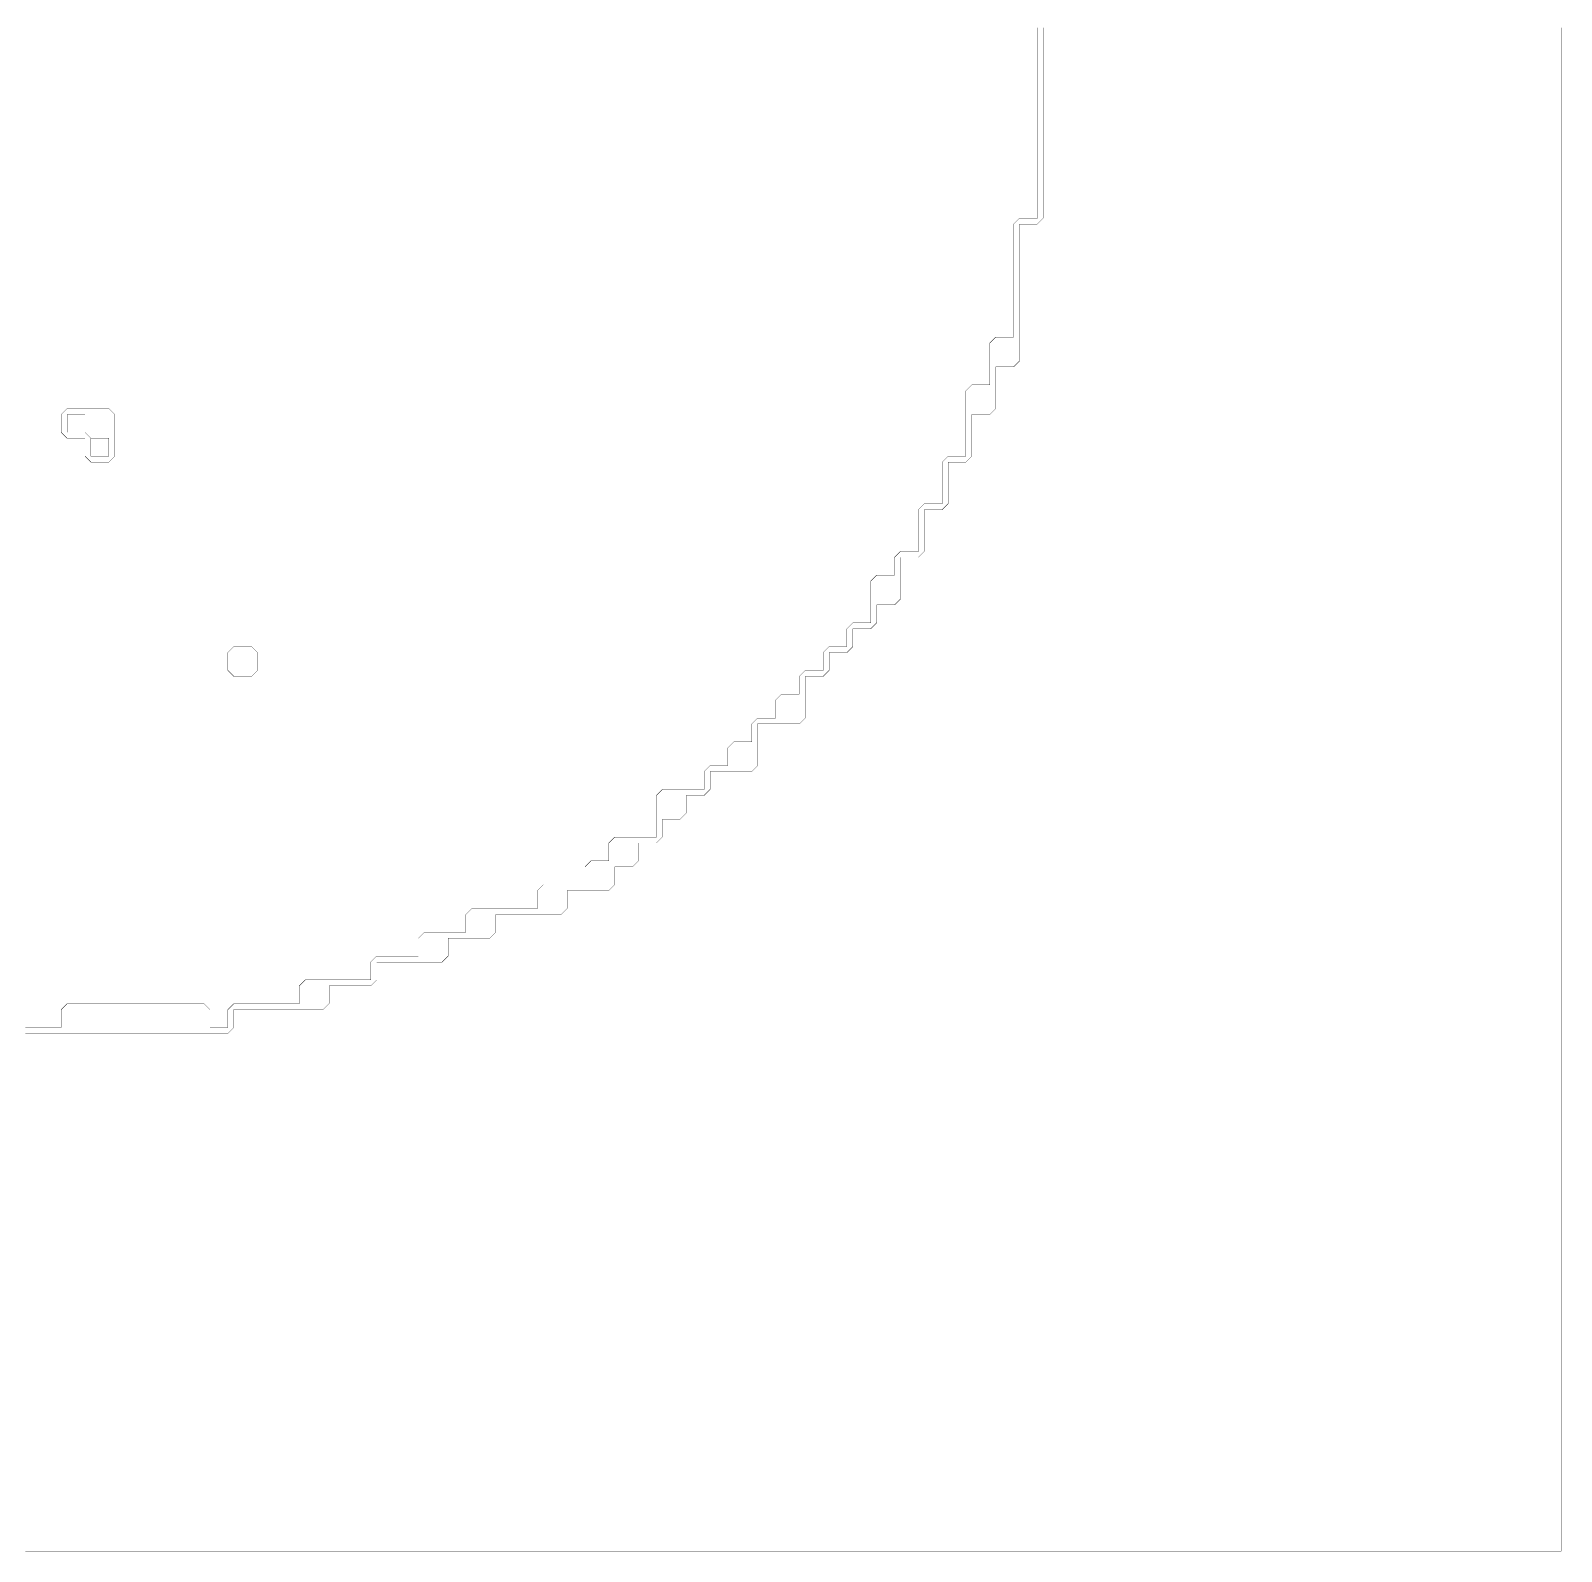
# Model space of a CAD drawing. Header units: metres. Extents: x 0 to 4990, y -4990 to 0.
# Drawn here: x 2479 to 4990, y -4990 to -2495 of the extents above; entities that cross this region are included whole.
import ezdxf

# ---------------------------------------------------------------- set-up
doc = ezdxf.new("R2010")
doc.units = ezdxf.units.M
doc.layers.add('conductor', color=1, linetype='Continuous')
doc.layers.add('substrate', color=5, linetype='Continuous')

msp = doc.modelspace()

# ---------------------------------------------------------------- linework, layer by layer
at = {"layer": 'conductor', "const_width": 0.5}
msp.add_lwpolyline([(2470.703125, -4130.859375), (2480.46875, -4130.859375), (2490.234375, -4130.859375), (2500, -4130.859375), (2509.765625, -4130.859375), (2519.53125, -4130.859375), (2529.296875, -4130.859375), (2529.296875, -4121.09375), (2529.296875, -4111.328125), (2529.296875, -4101.5625), (2539.0625, -4091.796875), (2548.828125, -4091.796875), (2558.59375, -4091.796875), (2568.359375, -4091.796875), (2578.125, -4091.796875), (2587.890625, -4091.796875), (2597.65625, -4091.796875), (2607.421875, -4091.796875), (2617.1875, -4091.796875), (2626.953125, -4091.796875), (2636.71875, -4091.796875), (2646.484375, -4091.796875), (2656.25, -4091.796875), (2666.015625, -4091.796875), (2675.78125, -4091.796875), (2685.546875, -4091.796875), (2695.3125, -4091.796875), (2705.078125, -4091.796875), (2714.84375, -4091.796875), (2724.609375, -4091.796875), (2734.375, -4091.796875), (2744.140625, -4091.796875), (2753.90625, -4091.796875), (2763.671875, -4091.796875), (2773.4375, -4101.5625), (2773.4375, -4111.328125), (2773.4375, -4121.09375), (2773.4375, -4130.859375), (2783.203125, -4130.859375), (2792.96875, -4130.859375), (2802.734375, -4130.859375), (2802.734375, -4121.09375), (2802.734375, -4111.328125), (2802.734375, -4101.5625), (2812.5, -4091.796875), (2822.265625, -4091.796875), (2832.03125, -4091.796875), (2841.796875, -4091.796875), (2851.5625, -4091.796875), (2861.328125, -4091.796875), (2871.09375, -4091.796875), (2880.859375, -4091.796875), (2890.625, -4091.796875), (2900.390625, -4091.796875), (2910.15625, -4091.796875), (2919.921875, -4091.796875), (2919.921875, -4082.03125), (2919.921875, -4072.265625), (2919.921875, -4062.5), (2929.6875, -4052.734375), (2939.453125, -4052.734375), (2949.21875, -4052.734375), (2958.984375, -4052.734375), (2968.75, -4052.734375), (2978.515625, -4052.734375), (2988.28125, -4052.734375), (2998.046875, -4052.734375), (3007.8125, -4052.734375), (3017.578125, -4052.734375), (3027.34375, -4052.734375), (3037.109375, -4052.734375), (3037.109375, -4042.96875), (3037.109375, -4033.203125), (3037.109375, -4023.4375), (3046.875, -4013.671875), (3056.640625, -4013.671875), (3066.40625, -4013.671875), (3076.171875, -4013.671875), (3085.9375, -4013.671875), (3095.703125, -4013.671875), (3105.46875, -4013.671875), (3115.234375, -4013.671875), (3115.234375, -4003.90625), (3115.234375, -3994.140625), (3115.234375, -3984.375), (3125, -3974.609375), (3134.765625, -3974.609375), (3144.53125, -3974.609375), (3154.296875, -3974.609375), (3164.0625, -3974.609375), (3173.828125, -3974.609375), (3183.59375, -3974.609375), (3193.359375, -3974.609375), (3193.359375, -3964.84375), (3193.359375, -3955.078125), (3193.359375, -3945.3125), (3203.125, -3935.546875), (3212.890625, -3935.546875), (3222.65625, -3935.546875), (3232.421875, -3935.546875), (3242.1875, -3935.546875), (3251.953125, -3935.546875), (3261.71875, -3935.546875), (3271.484375, -3935.546875), (3281.25, -3935.546875), (3291.015625, -3935.546875), (3300.78125, -3935.546875), (3310.546875, -3935.546875), (3310.546875, -3925.78125), (3310.546875, -3916.015625), (3310.546875, -3906.25), (3320.3125, -3896.484375), (3330.078125, -3896.484375), (3339.84375, -3896.484375), (3349.609375, -3896.484375), (3359.375, -3896.484375), (3369.140625, -3896.484375), (3378.90625, -3896.484375), (3388.671875, -3896.484375), (3388.671875, -3886.71875), (3388.671875, -3876.953125), (3388.671875, -3867.1875), (3398.4375, -3857.421875), (3408.203125, -3857.421875), (3417.96875, -3857.421875), (3427.734375, -3857.421875), (3427.734375, -3847.65625), (3427.734375, -3837.890625), (3427.734375, -3828.125), (3437.5, -3818.359375), (3447.265625, -3818.359375), (3457.03125, -3818.359375), (3466.796875, -3818.359375), (3476.5625, -3818.359375), (3486.328125, -3818.359375), (3496.09375, -3818.359375), (3505.859375, -3818.359375), (3505.859375, -3808.59375), (3505.859375, -3798.828125), (3505.859375, -3789.0625), (3505.859375, -3779.296875), (3505.859375, -3769.53125), (3505.859375, -3759.765625), (3505.859375, -3750), (3515.625, -3740.234375), (3525.390625, -3740.234375), (3535.15625, -3740.234375), (3544.921875, -3740.234375), (3554.6875, -3740.234375), (3564.453125, -3740.234375), (3574.21875, -3740.234375), (3583.984375, -3740.234375), (3583.984375, -3730.46875), (3583.984375, -3720.703125), (3583.984375, -3710.9375), (3593.75, -3701.171875), (3603.515625, -3701.171875), (3613.28125, -3701.171875), (3623.046875, -3701.171875), (3623.046875, -3691.40625), (3623.046875, -3681.640625), (3623.046875, -3671.875), (3632.8125, -3662.109375), (3642.578125, -3662.109375), (3652.34375, -3662.109375), (3662.109375, -3662.109375), (3662.109375, -3652.34375), (3662.109375, -3642.578125), (3662.109375, -3632.8125), (3671.875, -3623.046875), (3681.640625, -3623.046875), (3691.40625, -3623.046875), (3701.171875, -3623.046875), (3701.171875, -3613.28125), (3701.171875, -3603.515625), (3701.171875, -3593.75), (3710.9375, -3583.984375), (3720.703125, -3583.984375), (3730.46875, -3583.984375), (3740.234375, -3583.984375), (3740.234375, -3574.21875), (3740.234375, -3564.453125), (3740.234375, -3554.6875), (3750, -3544.921875), (3759.765625, -3544.921875), (3769.53125, -3544.921875), (3779.296875, -3544.921875), (3779.296875, -3535.15625), (3779.296875, -3525.390625), (3779.296875, -3515.625), (3789.0625, -3505.859375), (3798.828125, -3505.859375), (3808.59375, -3505.859375), (3818.359375, -3505.859375), (3818.359375, -3496.09375), (3818.359375, -3486.328125), (3818.359375, -3476.5625), (3828.125, -3466.796875), (3837.890625, -3466.796875), (3847.65625, -3466.796875), (3857.421875, -3466.796875), (3857.421875, -3457.03125), (3857.421875, -3447.265625), (3857.421875, -3437.5), (3857.421875, -3427.734375), (3857.421875, -3417.96875), (3857.421875, -3408.203125), (3857.421875, -3398.4375), (3867.1875, -3388.671875), (3876.953125, -3388.671875), (3886.71875, -3388.671875), (3896.484375, -3388.671875), (3896.484375, -3378.90625), (3896.484375, -3369.140625), (3896.484375, -3359.375), (3906.25, -3349.609375), (3916.015625, -3349.609375), (3925.78125, -3349.609375), (3935.546875, -3349.609375), (3935.546875, -3339.84375), (3935.546875, -3330.078125), (3935.546875, -3320.3125), (3935.546875, -3310.546875), (3935.546875, -3300.78125), (3935.546875, -3291.015625), (3935.546875, -3281.25), (3945.3125, -3271.484375), (3955.078125, -3271.484375), (3964.84375, -3271.484375), (3974.609375, -3271.484375), (3974.609375, -3261.71875), (3974.609375, -3251.953125), (3974.609375, -3242.1875), (3974.609375, -3232.421875), (3974.609375, -3222.65625), (3974.609375, -3212.890625), (3974.609375, -3203.125), (3984.375, -3193.359375), (3994.140625, -3193.359375), (4003.90625, -3193.359375), (4013.671875, -3193.359375), (4013.671875, -3183.59375), (4013.671875, -3173.828125), (4013.671875, -3164.0625), (4013.671875, -3154.296875), (4013.671875, -3144.53125), (4013.671875, -3134.765625), (4013.671875, -3125), (4013.671875, -3115.234375), (4013.671875, -3105.46875), (4013.671875, -3095.703125), (4013.671875, -3085.9375), (4023.4375, -3076.171875), (4033.203125, -3076.171875), (4042.96875, -3076.171875), (4052.734375, -3076.171875), (4052.734375, -3066.40625), (4052.734375, -3056.640625), (4052.734375, -3046.875), (4052.734375, -3037.109375), (4052.734375, -3027.34375), (4052.734375, -3017.578125), (4052.734375, -3007.8125), (4062.5, -2998.046875), (4072.265625, -2998.046875), (4082.03125, -2998.046875), (4091.796875, -2998.046875), (4091.796875, -2988.28125), (4091.796875, -2978.515625), (4091.796875, -2968.75), (4091.796875, -2958.984375), (4091.796875, -2949.21875), (4091.796875, -2939.453125), (4091.796875, -2929.6875), (4091.796875, -2919.921875), (4091.796875, -2910.15625), (4091.796875, -2900.390625), (4091.796875, -2890.625), (4091.796875, -2880.859375), (4091.796875, -2871.09375), (4091.796875, -2861.328125), (4091.796875, -2851.5625), (4091.796875, -2841.796875), (4091.796875, -2832.03125), (4091.796875, -2822.265625), (4091.796875, -2812.5), (4101.5625, -2802.734375), (4111.328125, -2802.734375), (4121.09375, -2802.734375), (4130.859375, -2802.734375), (4130.859375, -2792.96875), (4130.859375, -2783.203125), (4130.859375, -2773.4375), (4130.859375, -2763.671875), (4130.859375, -2753.90625), (4130.859375, -2744.140625), (4130.859375, -2734.375), (4130.859375, -2724.609375), (4130.859375, -2714.84375), (4130.859375, -2705.078125), (4130.859375, -2695.3125), (4130.859375, -2685.546875), (4130.859375, -2675.78125), (4130.859375, -2666.015625), (4130.859375, -2656.25), (4130.859375, -2646.484375), (4130.859375, -2636.71875), (4130.859375, -2626.953125), (4130.859375, -2617.1875), (4130.859375, -2607.421875), (4130.859375, -2597.65625), (4130.859375, -2587.890625), (4130.859375, -2578.125), (4130.859375, -2568.359375), (4130.859375, -2558.59375), (4130.859375, -2548.828125), (4130.859375, -2539.0625), (4130.859375, -2529.296875), (4130.859375, -2519.53125), (4130.859375, -2509.765625), (4130.859375, -2500), (4130.859375, -2490.234375)], dxfattribs=at)
for points in [[(2529.296875, -3125), (2539.0625, -3115.234375), (2548.828125, -3115.234375), (2558.59375, -3115.234375), (2568.359375, -3115.234375), (2578.125, -3115.234375), (2587.890625, -3115.234375), (2597.65625, -3115.234375), (2607.421875, -3115.234375), (2617.1875, -3125), (2617.1875, -3134.765625), (2617.1875, -3144.53125), (2617.1875, -3154.296875), (2617.1875, -3164.0625), (2617.1875, -3173.828125), (2617.1875, -3183.59375), (2617.1875, -3193.359375), (2607.421875, -3203.125), (2597.65625, -3203.125), (2587.890625, -3203.125), (2578.125, -3203.125), (2568.359375, -3193.359375), (2568.359375, -3183.59375), (2568.359375, -3173.828125), (2568.359375, -3164.0625), (2558.59375, -3164.0625), (2548.828125, -3164.0625), (2539.0625, -3164.0625), (2529.296875, -3154.296875), (2529.296875, -3144.53125), (2529.296875, -3134.765625)], [(2802.734375, -3515.625), (2812.5, -3505.859375), (2822.265625, -3505.859375), (2832.03125, -3505.859375), (2841.796875, -3505.859375), (2851.5625, -3515.625), (2851.5625, -3525.390625), (2851.5625, -3535.15625), (2851.5625, -3544.921875), (2841.796875, -3554.6875), (2832.03125, -3554.6875), (2822.265625, -3554.6875), (2812.5, -3554.6875), (2802.734375, -3544.921875), (2802.734375, -3535.15625), (2802.734375, -3525.390625)]]:
    msp.add_lwpolyline(points, close=True, dxfattribs=at)
at = {"layer": 'substrate', "const_width": 0.5}
for points in [[(2470.703125, -4990.234375), (2480.46875, -4990.234375), (2490.234375, -4990.234375), (2500, -4990.234375), (2509.765625, -4990.234375), (2519.53125, -4990.234375), (2529.296875, -4990.234375), (2539.0625, -4990.234375), (2548.828125, -4990.234375), (2558.59375, -4990.234375), (2568.359375, -4990.234375), (2578.125, -4990.234375), (2587.890625, -4990.234375), (2597.65625, -4990.234375), (2607.421875, -4990.234375), (2617.1875, -4990.234375), (2626.953125, -4990.234375), (2636.71875, -4990.234375), (2646.484375, -4990.234375), (2656.25, -4990.234375), (2666.015625, -4990.234375), (2675.78125, -4990.234375), (2685.546875, -4990.234375), (2695.3125, -4990.234375), (2705.078125, -4990.234375), (2714.84375, -4990.234375), (2724.609375, -4990.234375), (2734.375, -4990.234375), (2744.140625, -4990.234375), (2753.90625, -4990.234375), (2763.671875, -4990.234375), (2773.4375, -4990.234375), (2783.203125, -4990.234375), (2792.96875, -4990.234375), (2802.734375, -4990.234375), (2812.5, -4990.234375), (2822.265625, -4990.234375), (2832.03125, -4990.234375), (2841.796875, -4990.234375), (2851.5625, -4990.234375), (2861.328125, -4990.234375), (2871.09375, -4990.234375), (2880.859375, -4990.234375), (2890.625, -4990.234375), (2900.390625, -4990.234375), (2910.15625, -4990.234375), (2919.921875, -4990.234375), (2929.6875, -4990.234375), (2939.453125, -4990.234375), (2949.21875, -4990.234375), (2958.984375, -4990.234375), (2968.75, -4990.234375), (2978.515625, -4990.234375), (2988.28125, -4990.234375), (2998.046875, -4990.234375), (3007.8125, -4990.234375), (3017.578125, -4990.234375), (3027.34375, -4990.234375), (3037.109375, -4990.234375), (3046.875, -4990.234375), (3056.640625, -4990.234375), (3066.40625, -4990.234375), (3076.171875, -4990.234375), (3085.9375, -4990.234375), (3095.703125, -4990.234375), (3105.46875, -4990.234375), (3115.234375, -4990.234375), (3125, -4990.234375), (3134.765625, -4990.234375), (3144.53125, -4990.234375), (3154.296875, -4990.234375), (3164.0625, -4990.234375), (3173.828125, -4990.234375), (3183.59375, -4990.234375), (3193.359375, -4990.234375), (3203.125, -4990.234375), (3212.890625, -4990.234375), (3222.65625, -4990.234375), (3232.421875, -4990.234375), (3242.1875, -4990.234375), (3251.953125, -4990.234375), (3261.71875, -4990.234375), (3271.484375, -4990.234375), (3281.25, -4990.234375), (3291.015625, -4990.234375), (3300.78125, -4990.234375), (3310.546875, -4990.234375), (3320.3125, -4990.234375), (3330.078125, -4990.234375), (3339.84375, -4990.234375), (3349.609375, -4990.234375), (3359.375, -4990.234375), (3369.140625, -4990.234375), (3378.90625, -4990.234375), (3388.671875, -4990.234375), (3398.4375, -4990.234375), (3408.203125, -4990.234375), (3417.96875, -4990.234375), (3427.734375, -4990.234375), (3437.5, -4990.234375), (3447.265625, -4990.234375), (3457.03125, -4990.234375), (3466.796875, -4990.234375), (3476.5625, -4990.234375), (3486.328125, -4990.234375), (3496.09375, -4990.234375), (3505.859375, -4990.234375), (3515.625, -4990.234375), (3525.390625, -4990.234375), (3535.15625, -4990.234375), (3544.921875, -4990.234375), (3554.6875, -4990.234375), (3564.453125, -4990.234375), (3574.21875, -4990.234375), (3583.984375, -4990.234375), (3593.75, -4990.234375), (3603.515625, -4990.234375), (3613.28125, -4990.234375), (3623.046875, -4990.234375), (3632.8125, -4990.234375), (3642.578125, -4990.234375), (3652.34375, -4990.234375), (3662.109375, -4990.234375), (3671.875, -4990.234375), (3681.640625, -4990.234375), (3691.40625, -4990.234375), (3701.171875, -4990.234375), (3710.9375, -4990.234375), (3720.703125, -4990.234375), (3730.46875, -4990.234375), (3740.234375, -4990.234375), (3750, -4990.234375), (3759.765625, -4990.234375), (3769.53125, -4990.234375), (3779.296875, -4990.234375), (3789.0625, -4990.234375), (3798.828125, -4990.234375), (3808.59375, -4990.234375), (3818.359375, -4990.234375), (3828.125, -4990.234375), (3837.890625, -4990.234375), (3847.65625, -4990.234375), (3857.421875, -4990.234375), (3867.1875, -4990.234375), (3876.953125, -4990.234375), (3886.71875, -4990.234375), (3896.484375, -4990.234375), (3906.25, -4990.234375), (3916.015625, -4990.234375), (3925.78125, -4990.234375), (3935.546875, -4990.234375), (3945.3125, -4990.234375), (3955.078125, -4990.234375), (3964.84375, -4990.234375), (3974.609375, -4990.234375), (3984.375, -4990.234375), (3994.140625, -4990.234375), (4003.90625, -4990.234375), (4013.671875, -4990.234375), (4023.4375, -4990.234375), (4033.203125, -4990.234375), (4042.96875, -4990.234375), (4052.734375, -4990.234375), (4062.5, -4990.234375), (4072.265625, -4990.234375), (4082.03125, -4990.234375), (4091.796875, -4990.234375), (4101.5625, -4990.234375), (4111.328125, -4990.234375), (4121.09375, -4990.234375), (4130.859375, -4990.234375), (4140.625, -4990.234375), (4150.390625, -4990.234375), (4160.15625, -4990.234375), (4169.921875, -4990.234375), (4179.6875, -4990.234375), (4189.453125, -4990.234375), (4199.21875, -4990.234375), (4208.984375, -4990.234375), (4218.75, -4990.234375), (4228.515625, -4990.234375), (4238.28125, -4990.234375), (4248.046875, -4990.234375), (4257.8125, -4990.234375), (4267.578125, -4990.234375), (4277.34375, -4990.234375), (4287.109375, -4990.234375), (4296.875, -4990.234375), (4306.640625, -4990.234375), (4316.40625, -4990.234375), (4326.171875, -4990.234375), (4335.9375, -4990.234375), (4345.703125, -4990.234375), (4355.46875, -4990.234375), (4365.234375, -4990.234375), (4375, -4990.234375), (4384.765625, -4990.234375), (4394.53125, -4990.234375), (4404.296875, -4990.234375), (4414.0625, -4990.234375), (4423.828125, -4990.234375), (4433.59375, -4990.234375), (4443.359375, -4990.234375), (4453.125, -4990.234375), (4462.890625, -4990.234375), (4472.65625, -4990.234375), (4482.421875, -4990.234375), (4492.1875, -4990.234375), (4501.953125, -4990.234375), (4511.71875, -4990.234375), (4521.484375, -4990.234375), (4531.25, -4990.234375), (4541.015625, -4990.234375), (4550.78125, -4990.234375), (4560.546875, -4990.234375), (4570.3125, -4990.234375), (4580.078125, -4990.234375), (4589.84375, -4990.234375), (4599.609375, -4990.234375), (4609.375, -4990.234375), (4619.140625, -4990.234375), (4628.90625, -4990.234375), (4638.671875, -4990.234375), (4648.4375, -4990.234375), (4658.203125, -4990.234375), (4667.96875, -4990.234375), (4677.734375, -4990.234375), (4687.5, -4990.234375), (4697.265625, -4990.234375), (4707.03125, -4990.234375), (4716.796875, -4990.234375), (4726.5625, -4990.234375), (4736.328125, -4990.234375), (4746.09375, -4990.234375), (4755.859375, -4990.234375), (4765.625, -4990.234375), (4775.390625, -4990.234375), (4785.15625, -4990.234375), (4794.921875, -4990.234375), (4804.6875, -4990.234375), (4814.453125, -4990.234375), (4824.21875, -4990.234375), (4833.984375, -4990.234375), (4843.75, -4990.234375), (4853.515625, -4990.234375), (4863.28125, -4990.234375), (4873.046875, -4990.234375), (4882.8125, -4990.234375), (4892.578125, -4990.234375), (4902.34375, -4990.234375), (4912.109375, -4990.234375), (4921.875, -4990.234375), (4931.640625, -4990.234375), (4941.40625, -4990.234375), (4951.171875, -4990.234375), (4960.9375, -4990.234375), (4970.703125, -4990.234375), (4980.46875, -4990.234375), (4990.234375, -4990.234375), (4990.234375, -4980.46875), (4990.234375, -4970.703125), (4990.234375, -4960.9375), (4990.234375, -4951.171875), (4990.234375, -4941.40625), (4990.234375, -4931.640625), (4990.234375, -4921.875), (4990.234375, -4912.109375), (4990.234375, -4902.34375), (4990.234375, -4892.578125), (4990.234375, -4882.8125), (4990.234375, -4873.046875), (4990.234375, -4863.28125), (4990.234375, -4853.515625), (4990.234375, -4843.75), (4990.234375, -4833.984375), (4990.234375, -4824.21875), (4990.234375, -4814.453125), (4990.234375, -4804.6875), (4990.234375, -4794.921875), (4990.234375, -4785.15625), (4990.234375, -4775.390625), (4990.234375, -4765.625), (4990.234375, -4755.859375), (4990.234375, -4746.09375), (4990.234375, -4736.328125), (4990.234375, -4726.5625), (4990.234375, -4716.796875), (4990.234375, -4707.03125), (4990.234375, -4697.265625), (4990.234375, -4687.5), (4990.234375, -4677.734375), (4990.234375, -4667.96875), (4990.234375, -4658.203125), (4990.234375, -4648.4375), (4990.234375, -4638.671875), (4990.234375, -4628.90625), (4990.234375, -4619.140625), (4990.234375, -4609.375), (4990.234375, -4599.609375), (4990.234375, -4589.84375), (4990.234375, -4580.078125), (4990.234375, -4570.3125), (4990.234375, -4560.546875), (4990.234375, -4550.78125), (4990.234375, -4541.015625), (4990.234375, -4531.25), (4990.234375, -4521.484375), (4990.234375, -4511.71875), (4990.234375, -4501.953125), (4990.234375, -4492.1875), (4990.234375, -4482.421875), (4990.234375, -4472.65625), (4990.234375, -4462.890625), (4990.234375, -4453.125), (4990.234375, -4443.359375), (4990.234375, -4433.59375), (4990.234375, -4423.828125), (4990.234375, -4414.0625), (4990.234375, -4404.296875), (4990.234375, -4394.53125), (4990.234375, -4384.765625), (4990.234375, -4375), (4990.234375, -4365.234375), (4990.234375, -4355.46875), (4990.234375, -4345.703125), (4990.234375, -4335.9375), (4990.234375, -4326.171875), (4990.234375, -4316.40625), (4990.234375, -4306.640625), (4990.234375, -4296.875), (4990.234375, -4287.109375), (4990.234375, -4277.34375), (4990.234375, -4267.578125), (4990.234375, -4257.8125), (4990.234375, -4248.046875), (4990.234375, -4238.28125), (4990.234375, -4228.515625), (4990.234375, -4218.75), (4990.234375, -4208.984375), (4990.234375, -4199.21875), (4990.234375, -4189.453125), (4990.234375, -4179.6875), (4990.234375, -4169.921875), (4990.234375, -4160.15625), (4990.234375, -4150.390625), (4990.234375, -4140.625), (4990.234375, -4130.859375), (4990.234375, -4121.09375), (4990.234375, -4111.328125), (4990.234375, -4101.5625), (4990.234375, -4091.796875), (4990.234375, -4082.03125), (4990.234375, -4072.265625), (4990.234375, -4062.5), (4990.234375, -4052.734375), (4990.234375, -4042.96875), (4990.234375, -4033.203125), (4990.234375, -4023.4375), (4990.234375, -4013.671875), (4990.234375, -4003.90625), (4990.234375, -3994.140625), (4990.234375, -3984.375), (4990.234375, -3974.609375), (4990.234375, -3964.84375), (4990.234375, -3955.078125), (4990.234375, -3945.3125), (4990.234375, -3935.546875), (4990.234375, -3925.78125), (4990.234375, -3916.015625), (4990.234375, -3906.25), (4990.234375, -3896.484375), (4990.234375, -3886.71875), (4990.234375, -3876.953125), (4990.234375, -3867.1875), (4990.234375, -3857.421875), (4990.234375, -3847.65625), (4990.234375, -3837.890625), (4990.234375, -3828.125), (4990.234375, -3818.359375), (4990.234375, -3808.59375), (4990.234375, -3798.828125), (4990.234375, -3789.0625), (4990.234375, -3779.296875), (4990.234375, -3769.53125), (4990.234375, -3759.765625), (4990.234375, -3750), (4990.234375, -3740.234375), (4990.234375, -3730.46875), (4990.234375, -3720.703125), (4990.234375, -3710.9375), (4990.234375, -3701.171875), (4990.234375, -3691.40625), (4990.234375, -3681.640625), (4990.234375, -3671.875), (4990.234375, -3662.109375), (4990.234375, -3652.34375), (4990.234375, -3642.578125), (4990.234375, -3632.8125), (4990.234375, -3623.046875), (4990.234375, -3613.28125), (4990.234375, -3603.515625), (4990.234375, -3593.75), (4990.234375, -3583.984375), (4990.234375, -3574.21875), (4990.234375, -3564.453125), (4990.234375, -3554.6875), (4990.234375, -3544.921875), (4990.234375, -3535.15625), (4990.234375, -3525.390625), (4990.234375, -3515.625), (4990.234375, -3505.859375), (4990.234375, -3496.09375), (4990.234375, -3486.328125), (4990.234375, -3476.5625), (4990.234375, -3466.796875), (4990.234375, -3457.03125), (4990.234375, -3447.265625), (4990.234375, -3437.5), (4990.234375, -3427.734375), (4990.234375, -3417.96875), (4990.234375, -3408.203125), (4990.234375, -3398.4375), (4990.234375, -3388.671875), (4990.234375, -3378.90625), (4990.234375, -3369.140625), (4990.234375, -3359.375), (4990.234375, -3349.609375), (4990.234375, -3339.84375), (4990.234375, -3330.078125), (4990.234375, -3320.3125), (4990.234375, -3310.546875), (4990.234375, -3300.78125), (4990.234375, -3291.015625), (4990.234375, -3281.25), (4990.234375, -3271.484375), (4990.234375, -3261.71875), (4990.234375, -3251.953125), (4990.234375, -3242.1875), (4990.234375, -3232.421875), (4990.234375, -3222.65625), (4990.234375, -3212.890625), (4990.234375, -3203.125), (4990.234375, -3193.359375), (4990.234375, -3183.59375), (4990.234375, -3173.828125), (4990.234375, -3164.0625), (4990.234375, -3154.296875), (4990.234375, -3144.53125), (4990.234375, -3134.765625), (4990.234375, -3125), (4990.234375, -3115.234375), (4990.234375, -3105.46875), (4990.234375, -3095.703125), (4990.234375, -3085.9375), (4990.234375, -3076.171875), (4990.234375, -3066.40625), (4990.234375, -3056.640625), (4990.234375, -3046.875), (4990.234375, -3037.109375), (4990.234375, -3027.34375), (4990.234375, -3017.578125), (4990.234375, -3007.8125), (4990.234375, -2998.046875), (4990.234375, -2988.28125), (4990.234375, -2978.515625), (4990.234375, -2968.75), (4990.234375, -2958.984375), (4990.234375, -2949.21875), (4990.234375, -2939.453125), (4990.234375, -2929.6875), (4990.234375, -2919.921875), (4990.234375, -2910.15625), (4990.234375, -2900.390625), (4990.234375, -2890.625), (4990.234375, -2880.859375), (4990.234375, -2871.09375), (4990.234375, -2861.328125), (4990.234375, -2851.5625), (4990.234375, -2841.796875), (4990.234375, -2832.03125), (4990.234375, -2822.265625), (4990.234375, -2812.5), (4990.234375, -2802.734375), (4990.234375, -2792.96875), (4990.234375, -2783.203125), (4990.234375, -2773.4375), (4990.234375, -2763.671875), (4990.234375, -2753.90625), (4990.234375, -2744.140625), (4990.234375, -2734.375), (4990.234375, -2724.609375), (4990.234375, -2714.84375), (4990.234375, -2705.078125), (4990.234375, -2695.3125), (4990.234375, -2685.546875), (4990.234375, -2675.78125), (4990.234375, -2666.015625), (4990.234375, -2656.25), (4990.234375, -2646.484375), (4990.234375, -2636.71875), (4990.234375, -2626.953125), (4990.234375, -2617.1875), (4990.234375, -2607.421875), (4990.234375, -2597.65625), (4990.234375, -2587.890625), (4990.234375, -2578.125), (4990.234375, -2568.359375), (4990.234375, -2558.59375), (4990.234375, -2548.828125), (4990.234375, -2539.0625), (4990.234375, -2529.296875), (4990.234375, -2519.53125), (4990.234375, -2509.765625), (4990.234375, -2500), (4990.234375, -2490.234375)], [(4140.625, -2490.234375), (4140.625, -2500), (4140.625, -2509.765625), (4140.625, -2519.53125), (4140.625, -2529.296875), (4140.625, -2539.0625), (4140.625, -2548.828125), (4140.625, -2558.59375), (4140.625, -2568.359375), (4140.625, -2578.125), (4140.625, -2587.890625), (4140.625, -2597.65625), (4140.625, -2607.421875), (4140.625, -2617.1875), (4140.625, -2626.953125), (4140.625, -2636.71875), (4140.625, -2646.484375), (4140.625, -2656.25), (4140.625, -2666.015625), (4140.625, -2675.78125), (4140.625, -2685.546875), (4140.625, -2695.3125), (4140.625, -2705.078125), (4140.625, -2714.84375), (4140.625, -2724.609375), (4140.625, -2734.375), (4140.625, -2744.140625), (4140.625, -2753.90625), (4140.625, -2763.671875), (4140.625, -2773.4375), (4140.625, -2783.203125), (4140.625, -2792.96875), (4140.625, -2802.734375), (4130.859375, -2812.5), (4121.09375, -2812.5), (4111.328125, -2812.5), (4101.5625, -2812.5), (4101.5625, -2822.265625), (4101.5625, -2832.03125), (4101.5625, -2841.796875), (4101.5625, -2851.5625), (4101.5625, -2861.328125), (4101.5625, -2871.09375), (4101.5625, -2880.859375), (4101.5625, -2890.625), (4101.5625, -2900.390625), (4101.5625, -2910.15625), (4101.5625, -2919.921875), (4101.5625, -2929.6875), (4101.5625, -2939.453125), (4101.5625, -2949.21875), (4101.5625, -2958.984375), (4101.5625, -2968.75), (4101.5625, -2978.515625), (4101.5625, -2988.28125), (4101.5625, -2998.046875), (4101.5625, -3007.8125), (4101.5625, -3017.578125), (4101.5625, -3027.34375), (4101.5625, -3037.109375), (4091.796875, -3046.875), (4082.03125, -3046.875), (4072.265625, -3046.875), (4062.5, -3046.875), (4062.5, -3056.640625), (4062.5, -3066.40625), (4062.5, -3076.171875), (4062.5, -3085.9375), (4062.5, -3095.703125), (4062.5, -3105.46875), (4062.5, -3115.234375), (4052.734375, -3125), (4042.96875, -3125), (4033.203125, -3125), (4023.4375, -3125), (4023.4375, -3134.765625), (4023.4375, -3144.53125), (4023.4375, -3154.296875), (4023.4375, -3164.0625), (4023.4375, -3173.828125), (4023.4375, -3183.59375), (4023.4375, -3193.359375), (4013.671875, -3203.125), (4003.90625, -3203.125), (3994.140625, -3203.125), (3984.375, -3203.125), (3984.375, -3212.890625), (3984.375, -3222.65625), (3984.375, -3232.421875), (3984.375, -3242.1875), (3984.375, -3251.953125), (3984.375, -3261.71875), (3984.375, -3271.484375), (3974.609375, -3281.25), (3964.84375, -3281.25), (3955.078125, -3281.25), (3945.3125, -3281.25), (3945.3125, -3291.015625), (3945.3125, -3300.78125), (3945.3125, -3310.546875), (3945.3125, -3320.3125), (3945.3125, -3330.078125), (3945.3125, -3339.84375), (3945.3125, -3349.609375), (3935.546875, -3359.375), (3925.78125, -3359.375), (3916.015625, -3359.375), (3906.25, -3359.375), (3906.25, -3369.140625), (3906.25, -3378.90625), (3906.25, -3388.671875), (3906.25, -3398.4375), (3906.25, -3408.203125), (3906.25, -3417.96875), (3906.25, -3427.734375), (3896.484375, -3437.5), (3886.71875, -3437.5), (3876.953125, -3437.5), (3867.1875, -3437.5), (3867.1875, -3447.265625), (3867.1875, -3457.03125), (3867.1875, -3466.796875), (3857.421875, -3476.5625), (3847.65625, -3476.5625), (3837.890625, -3476.5625), (3828.125, -3476.5625), (3828.125, -3486.328125), (3828.125, -3496.09375), (3828.125, -3505.859375), (3818.359375, -3515.625), (3808.59375, -3515.625), (3798.828125, -3515.625), (3789.0625, -3515.625), (3789.0625, -3525.390625), (3789.0625, -3535.15625), (3789.0625, -3544.921875), (3779.296875, -3554.6875), (3769.53125, -3554.6875), (3759.765625, -3554.6875), (3750, -3554.6875), (3750, -3564.453125), (3750, -3574.21875), (3750, -3583.984375), (3750, -3593.75), (3750, -3603.515625), (3750, -3613.28125), (3750, -3623.046875), (3740.234375, -3632.8125), (3730.46875, -3632.8125), (3720.703125, -3632.8125), (3710.9375, -3632.8125), (3701.171875, -3632.8125), (3691.40625, -3632.8125), (3681.640625, -3632.8125), (3671.875, -3632.8125), (3671.875, -3642.578125), (3671.875, -3652.34375), (3671.875, -3662.109375), (3671.875, -3671.875), (3671.875, -3681.640625), (3671.875, -3691.40625), (3671.875, -3701.171875), (3662.109375, -3710.9375), (3652.34375, -3710.9375), (3642.578125, -3710.9375), (3632.8125, -3710.9375), (3623.046875, -3710.9375), (3613.28125, -3710.9375), (3603.515625, -3710.9375), (3593.75, -3710.9375), (3593.75, -3720.703125), (3593.75, -3730.46875), (3593.75, -3740.234375), (3583.984375, -3750), (3574.21875, -3750), (3564.453125, -3750), (3554.6875, -3750), (3554.6875, -3759.765625), (3554.6875, -3769.53125), (3554.6875, -3779.296875), (3544.921875, -3789.0625), (3535.15625, -3789.0625), (3525.390625, -3789.0625), (3515.625, -3789.0625), (3515.625, -3798.828125), (3515.625, -3808.59375), (3515.625, -3818.359375), (3505.859375, -3828.125), (3496.09375, -3828.125), (3486.328125, -3828.125), (3476.5625, -3828.125), (3476.5625, -3837.890625), (3476.5625, -3847.65625), (3476.5625, -3857.421875), (3466.796875, -3867.1875), (3457.03125, -3867.1875), (3447.265625, -3867.1875), (3437.5, -3867.1875), (3437.5, -3876.953125), (3437.5, -3886.71875), (3437.5, -3896.484375), (3427.734375, -3906.25), (3417.96875, -3906.25), (3408.203125, -3906.25), (3398.4375, -3906.25), (3388.671875, -3906.25), (3378.90625, -3906.25), (3369.140625, -3906.25), (3359.375, -3906.25), (3359.375, -3916.015625), (3359.375, -3925.78125), (3359.375, -3935.546875), (3349.609375, -3945.3125), (3339.84375, -3945.3125), (3330.078125, -3945.3125), (3320.3125, -3945.3125), (3310.546875, -3945.3125), (3300.78125, -3945.3125), (3291.015625, -3945.3125), (3281.25, -3945.3125), (3271.484375, -3945.3125), (3261.71875, -3945.3125), (3251.953125, -3945.3125), (3242.1875, -3945.3125), (3242.1875, -3955.078125), (3242.1875, -3964.84375), (3242.1875, -3974.609375), (3232.421875, -3984.375), (3222.65625, -3984.375), (3212.890625, -3984.375), (3203.125, -3984.375), (3193.359375, -3984.375), (3183.59375, -3984.375), (3173.828125, -3984.375), (3164.0625, -3984.375), (3164.0625, -3994.140625), (3164.0625, -4003.90625), (3164.0625, -4013.671875), (3154.296875, -4023.4375), (3144.53125, -4023.4375), (3134.765625, -4023.4375), (3125, -4023.4375), (3115.234375, -4023.4375), (3105.46875, -4023.4375), (3095.703125, -4023.4375), (3085.9375, -4023.4375), (3076.171875, -4023.4375), (3066.40625, -4023.4375), (3056.640625, -4023.4375), (3046.875, -4023.4375), (3046.875, -4033.203125), (3046.875, -4042.96875), (3046.875, -4052.734375), (3037.109375, -4062.5), (3027.34375, -4062.5), (3017.578125, -4062.5), (3007.8125, -4062.5), (2998.046875, -4062.5), (2988.28125, -4062.5), (2978.515625, -4062.5), (2968.75, -4062.5), (2968.75, -4072.265625), (2968.75, -4082.03125), (2968.75, -4091.796875), (2958.984375, -4101.5625), (2949.21875, -4101.5625), (2939.453125, -4101.5625), (2929.6875, -4101.5625), (2919.921875, -4101.5625), (2910.15625, -4101.5625), (2900.390625, -4101.5625), (2890.625, -4101.5625), (2880.859375, -4101.5625), (2871.09375, -4101.5625), (2861.328125, -4101.5625), (2851.5625, -4101.5625), (2841.796875, -4101.5625), (2832.03125, -4101.5625), (2822.265625, -4101.5625), (2812.5, -4101.5625), (2812.5, -4111.328125), (2812.5, -4121.09375), (2812.5, -4130.859375), (2802.734375, -4140.625), (2792.96875, -4140.625), (2783.203125, -4140.625), (2773.4375, -4140.625), (2763.671875, -4140.625), (2753.90625, -4140.625), (2744.140625, -4140.625), (2734.375, -4140.625), (2724.609375, -4140.625), (2714.84375, -4140.625), (2705.078125, -4140.625), (2695.3125, -4140.625), (2685.546875, -4140.625), (2675.78125, -4140.625), (2666.015625, -4140.625), (2656.25, -4140.625), (2646.484375, -4140.625), (2636.71875, -4140.625), (2626.953125, -4140.625), (2617.1875, -4140.625), (2607.421875, -4140.625), (2597.65625, -4140.625), (2587.890625, -4140.625), (2578.125, -4140.625), (2568.359375, -4140.625), (2558.59375, -4140.625), (2548.828125, -4140.625), (2539.0625, -4140.625), (2529.296875, -4140.625), (2519.53125, -4140.625), (2509.765625, -4140.625), (2500, -4140.625), (2490.234375, -4140.625), (2480.46875, -4140.625), (2470.703125, -4140.625)]]:
    msp.add_lwpolyline(points, dxfattribs=at)
msp.add_lwpolyline([(2539.0625, -3125), (2539.0625, -3134.765625), (2539.0625, -3144.53125), (2539.0625, -3154.296875), (2548.828125, -3154.296875), (2558.59375, -3154.296875), (2568.359375, -3154.296875), (2578.125, -3164.0625), (2578.125, -3173.828125), (2578.125, -3183.59375), (2578.125, -3193.359375), (2587.890625, -3193.359375), (2597.65625, -3193.359375), (2607.421875, -3193.359375), (2607.421875, -3183.59375), (2607.421875, -3173.828125), (2607.421875, -3164.0625), (2597.65625, -3164.0625), (2587.890625, -3164.0625), (2578.125, -3164.0625), (2568.359375, -3154.296875), (2568.359375, -3144.53125), (2568.359375, -3134.765625), (2568.359375, -3125), (2558.59375, -3125), (2548.828125, -3125)], close=True, dxfattribs=at)

doc.saveas('drawing.dxf')
